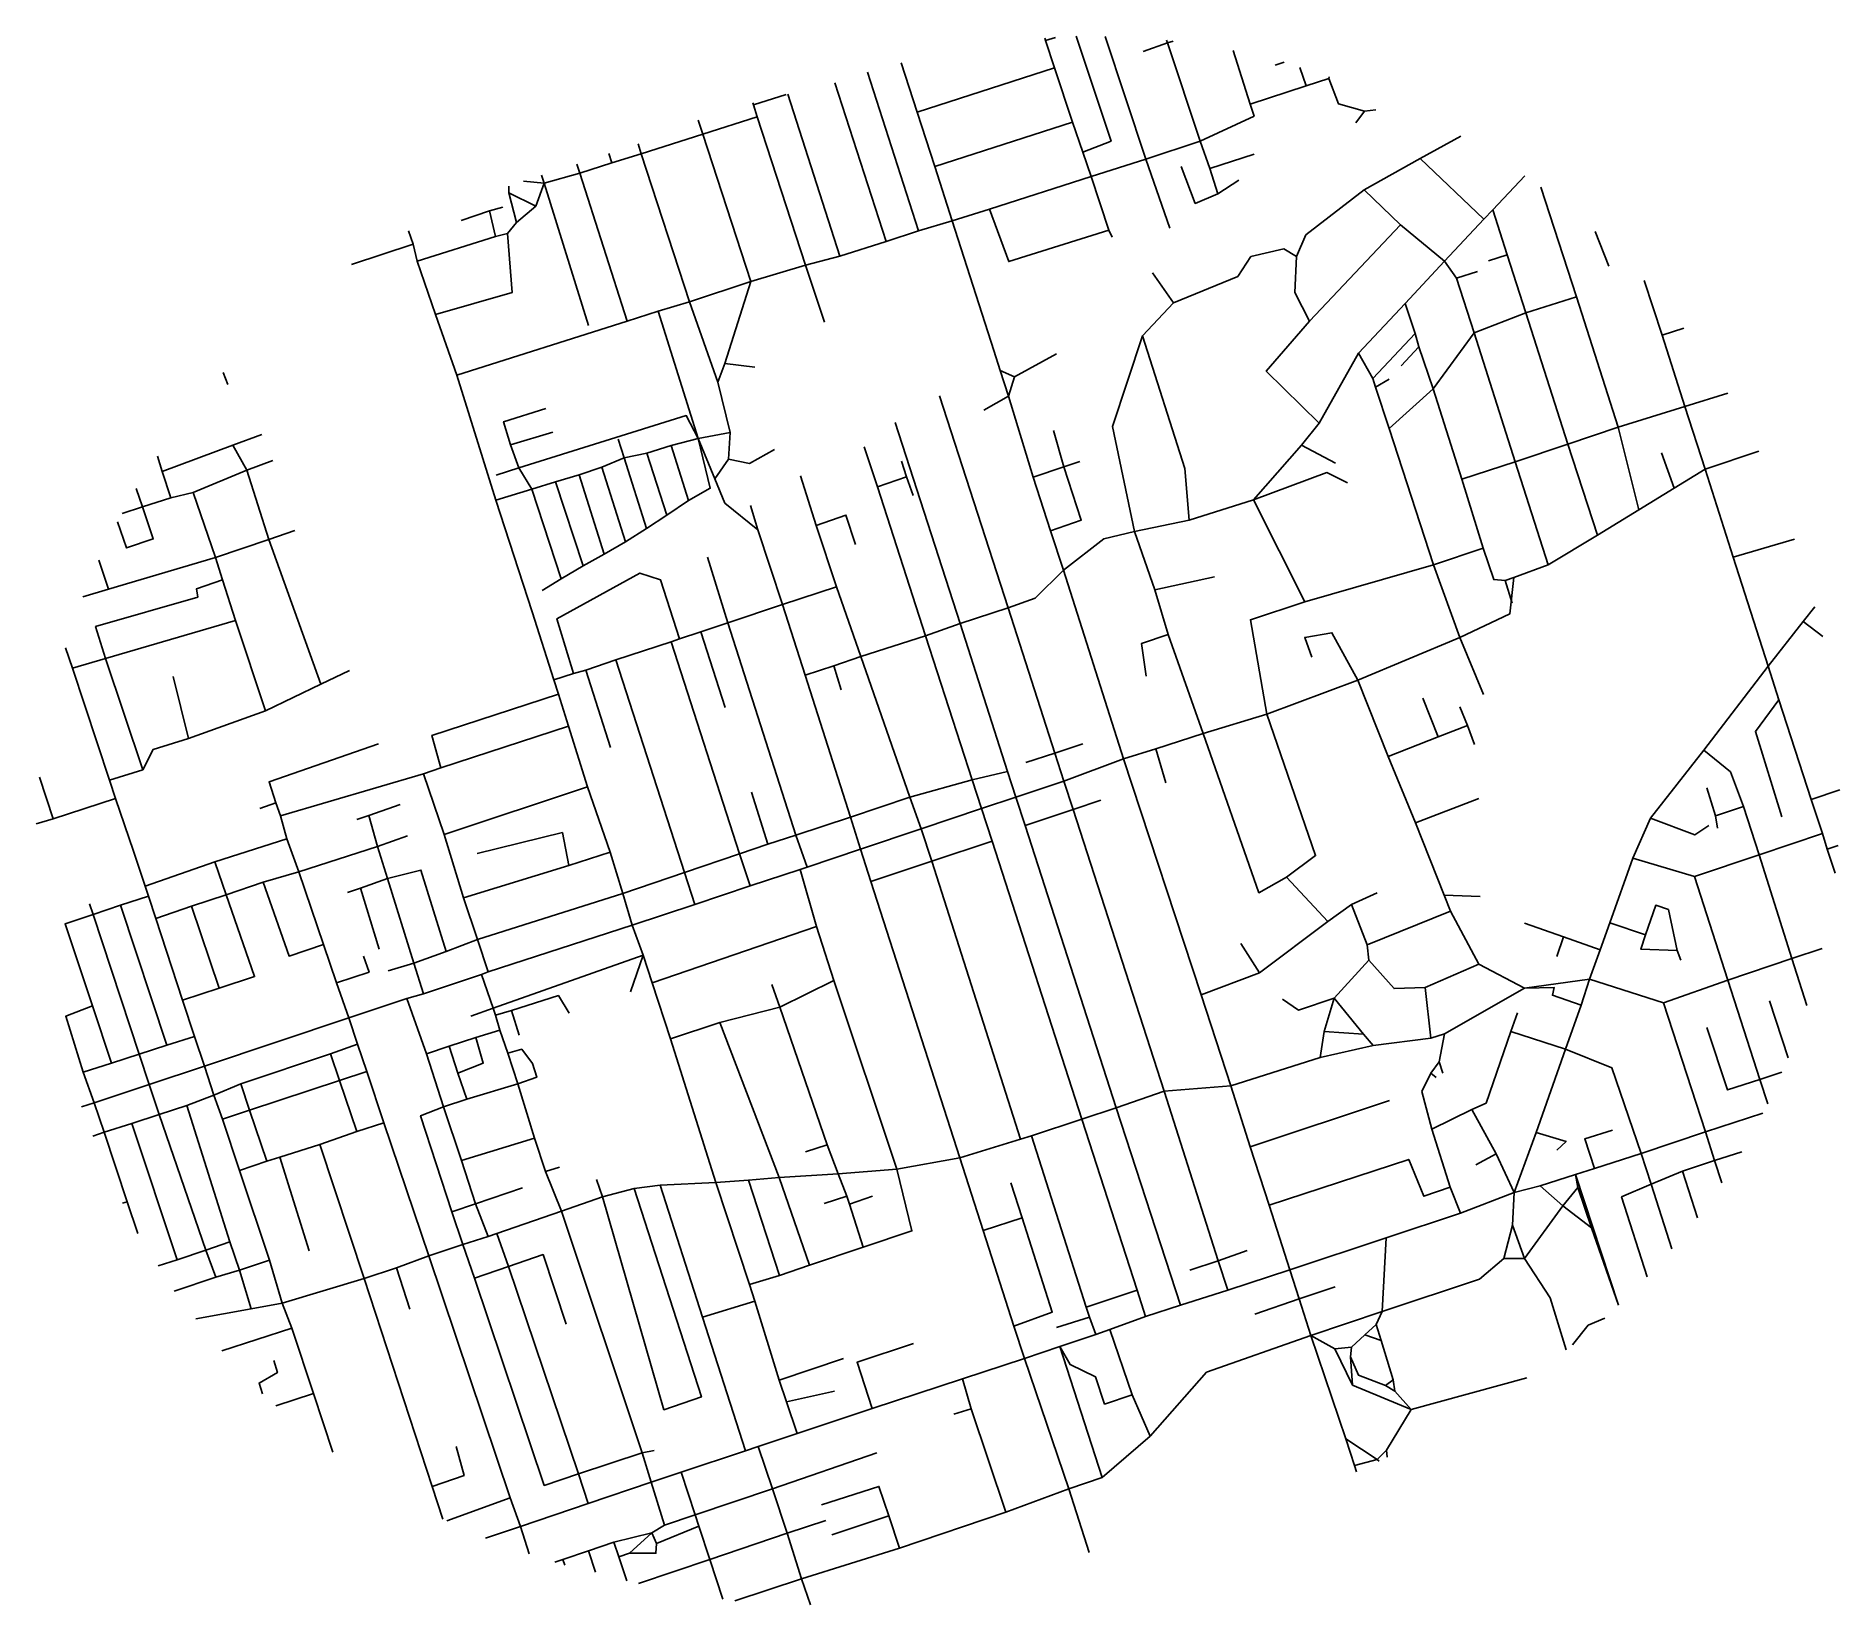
# Model space of a CAD drawing. Header units: metres. Extents: x 633943 to 636504, y 4835716 to 4837943.
import ezdxf

# ---------------------------------------------------------------- set-up
doc = ezdxf.new("R2010")
doc.units = ezdxf.units.M

msp = doc.modelspace()

# ---------------------------------------------------------------- linework, layer by layer
at = {"layer": 'ROADS'}
for points in [[(635376, 4837937.1), (635375.1, 4837940.3)], [(635376, 4837937.1), (635390.5, 4837941.5)], [(635388.9, 4837898.2), (635376, 4837937.1)], [(635419.6, 4837943.3), (635469.2, 4837794.2), (635429.2, 4837778.5)], [(635518.6, 4837768.6), (635460.7, 4837942.5)], [(635514.9, 4837921.5), (635549.3, 4837933.6)], [(635549.3, 4837933.6), (635548.1, 4837937.3)], [(635549.3, 4837933.6), (635557.5, 4837936.2)], [(635596, 4837794), (635549.3, 4837933.6)], [(635667, 4837846.7), (635642.8, 4837922.9)], [(635195.6, 4837667), (635123.5, 4837892)], [(635194.1, 4837835.2), (635171.4, 4837905.5)], [(635194.1, 4837835.2), (635388.9, 4837898.2)], [(635414.5, 4837821.2), (635388.9, 4837898.2)], [(635715.2, 4837906.2), (635702.2, 4837901.9)], [(635746.4, 4837872.8), (635737.4, 4837898.9)], [(635746.4, 4837872.8), (635778.7, 4837883.3)], [(635778.7, 4837883.3), (635779.1, 4837885.2)], [(635778.7, 4837883.3), (635792.1, 4837847), (635829.2, 4837836.6)], [(634961.4, 4837845.9), (635008.1, 4837860.4)], [(635084.3, 4837630.9), (635010.4, 4837860.9)], [(635149.7, 4837651.6), (635077, 4837877)], [(635667, 4837846.7), (635746.4, 4837872.8)], [(634961.4, 4837845.9), (634960.4, 4837848.7)], [(634966.8, 4837828.5), (634961.4, 4837845.9)], [(635218.8, 4837758.1), (635194.1, 4837835.2)], [(635596, 4837794), (635672.3, 4837829.8), (635667, 4837846.7)], [(635829.2, 4837836.6), (635816.8, 4837820.3)], [(635829.2, 4837836.6), (635845.1, 4837838.6)], [(634889.5, 4837804.1), (634882.9, 4837823.9)], [(634889.5, 4837804.1), (634966.8, 4837828.5)], [(635035.1, 4837618.1), (634966.8, 4837828.5)], [(635218.8, 4837758.1), (635414.5, 4837821.2)], [(635429.2, 4837778.5), (635414.5, 4837821.2)], [(634802.2, 4837776.2), (634797.6, 4837790.5)], [(634802.2, 4837776.2), (634889.5, 4837804.1)], [(634957.6, 4837594.7), (634889.5, 4837804.1)], [(635518.6, 4837768.6), (635596, 4837794)], [(635609.5, 4837755.4), (635596, 4837794)], [(635908.3, 4837769.4), (635965.9, 4837801.4)], [(634714.7, 4837748.5), (634710.5, 4837761.5)], [(634714.7, 4837748.5), (634760.4, 4837763.1)], [(634756, 4837776.5), (634760.4, 4837763.1)], [(634760.4, 4837763.1), (634802.2, 4837776.2)], [(634870.5, 4837566.1), (634802.2, 4837776.2)], [(635243.4, 4837681), (635218.8, 4837758.1)], [(635441, 4837744.1), (635429.2, 4837778.5)], [(635441, 4837744.1), (635518.6, 4837768.6)], [(635552.9, 4837670.8), (635518.6, 4837768.6)], [(635621, 4837719.5), (635588.7, 4837705.6), (635568.8, 4837757.9)], [(635609.5, 4837755.4), (635672.5, 4837775.7)], [(635621, 4837719.5), (635609.5, 4837755.4)], [(635828.9, 4837725.2), (635908.3, 4837769.4)], [(635998.6, 4837683.5), (635908.3, 4837769.4)], [(634613.9, 4837720.9), (634613.9, 4837730)], [(634635, 4837737.4), (634664.1, 4837734.6)], [(634652.2, 4837702), (634664.1, 4837734.6)], [(634664.1, 4837734.6), (634660.6, 4837745.9)], [(634664.1, 4837734.6), (634714.7, 4837748.5)], [(634664.1, 4837734.6), (634727.2, 4837532.4)], [(634782.3, 4837538.5), (634714.7, 4837748.5)], [(635296.8, 4837697.5), (635441, 4837744.1)], [(635466.1, 4837667.6), (635441, 4837744.1)], [(635621, 4837719.5), (635650.8, 4837738.9)], [(636011.5, 4837696.5), (636056.9, 4837744.9)], [(636130, 4837573), (636079.6, 4837728.6)], [(634624.9, 4837678.5), (634613.9, 4837720.9)], [(634613.9, 4837720.9), (634652.2, 4837702)], [(635732.8, 4837630.2), (635746, 4837660.9), (635828.9, 4837725.2)], [(635880.2, 4837675.3), (635828.9, 4837725.2)], [(634586.8, 4837695), (634546.3, 4837681.5)], [(634586.8, 4837695), (634605.4, 4837700.4)], [(634595.2, 4837658.8), (634586.8, 4837695)], [(634612.3, 4837662.8), (634624.9, 4837678.5)], [(634624.9, 4837678.5), (634652.2, 4837702)], [(635195.6, 4837667), (635243.4, 4837681)], [(635243.4, 4837681), (635296.8, 4837697.5)], [(635302.9, 4837497), (635243.4, 4837681)], [(635296.8, 4837697.5), (635323.9, 4837623.2), (635466.1, 4837667.6)], [(635942.8, 4837623.9), (635998.6, 4837683.5)], [(635998.6, 4837683.5), (636011.5, 4837696.5)], [(636031.8, 4837632.7), (636011.5, 4837696.5)], [(634478.1, 4837647.7), (634471.5, 4837666.9)], [(634483.8, 4837623.8), (634595.2, 4837658.8)], [(634509.7, 4837547.8), (634618.9, 4837579.3), (634612.3, 4837662.8)], [(634595.2, 4837658.8), (634612.3, 4837662.8)], [(635084.3, 4837630.9), (635149.7, 4837651.6)], [(635149.7, 4837651.6), (635195.6, 4837667)], [(635470.6, 4837657.6), (635466.1, 4837667.6)], [(635750.9, 4837538.6), (635880.2, 4837675.3)], [(635942.8, 4837623.9), (635880.2, 4837675.3)], [(636156.6, 4837665.7), (636175.9, 4837616.5)], [(634390.8, 4837619), (634478.1, 4837647.7)], [(634483.8, 4837623.8), (634478.1, 4837647.7)], [(635035.1, 4837618.1), (635084.3, 4837630.9)], [(635557.8, 4837564.6), (635649.1, 4837602.1), (635667.9, 4837630.2), (635714.4, 4837641), (635732.8, 4837630.2)], [(635750.9, 4837538.6), (635730.2, 4837579), (635732.8, 4837630.2)], [(636031.8, 4837632.7), (636005, 4837624.3)], [(636058.4, 4837550.2), (636031.8, 4837632.7)], [(634509.7, 4837547.8), (634483.8, 4837623.8)], [(634957.6, 4837594.7), (635035.1, 4837618.1)], [(635062.3, 4837537.3), (635035.1, 4837618.1)], [(635557.8, 4837564.6), (635528, 4837607)], [(635887, 4837563.4), (635942.8, 4837623.9)], [(635959.9, 4837599.6), (635942.8, 4837623.9)], [(635959.9, 4837599.6), (635989.8, 4837609.1)], [(634870.5, 4837566.1), (634957.6, 4837594.7)], [(634921, 4837478.6), (634957.6, 4837594.7)], [(635984.9, 4837521.8), (635959.9, 4837599.6)], [(636251.9, 4837518.7), (636226.3, 4837596.3)], [(634782.3, 4837538.5), (634826.1, 4837552.9)], [(634826.1, 4837552.9), (634870.5, 4837566.1)], [(634826.1, 4837552.9), (634882.8, 4837371.9)], [(634910.7, 4837452.1), (634870.5, 4837566.1)], [(635514, 4837517.6), (635557.8, 4837564.6)], [(635820.7, 4837493), (635887, 4837563.4)], [(635901.1, 4837520.9), (635887, 4837563.4)], [(635984.9, 4837521.8), (636058.4, 4837550.2)], [(636058.4, 4837550.2), (636130, 4837573)], [(636117.8, 4837363.8), (636058.4, 4837550.2)], [(636189.3, 4837388.2), (636130, 4837573)], [(634540, 4837461.8), (634509.7, 4837547.8)], [(634540, 4837461.8), (634782.3, 4837538.5)], [(635764.8, 4837393.5), (635689.6, 4837467.6), (635750.9, 4837538.6)], [(636251.9, 4837518.7), (636282.5, 4837528.6)], [(635502.6, 4837239.8), (635471.1, 4837389.2), (635514, 4837517.6)], [(635580, 4837255.9), (635574.1, 4837329.4), (635514, 4837517.6)], [(635840.9, 4837457), (635901.1, 4837520.9)], [(635881.3, 4837475), (635906.5, 4837502.2)], [(635906.5, 4837502.2), (635901.1, 4837520.9)], [(635926.6, 4837442.3), (635906.5, 4837502.2)], [(635926.6, 4837442.3), (635984.9, 4837521.8)], [(636042.9, 4837338.6), (635984.9, 4837521.8)], [(636283.9, 4837417.2), (636251.9, 4837518.7)], [(634910.7, 4837452.1), (634921, 4837478.6)], [(634921, 4837478.6), (634963.5, 4837473.3)], [(635312, 4837468.6), (635302.9, 4837497)], [(635332.1, 4837459.3), (635391.8, 4837492.3)], [(635764.8, 4837393.5), (635820.7, 4837493)], [(635840.9, 4837457), (635820.7, 4837493)], [(634208.6, 4837465.8), (634214.8, 4837448.5)], [(634595.4, 4837284.3), (634540, 4837461.8)], [(634928.2, 4837380.6), (634910.7, 4837452.1)], [(635323.8, 4837432), (635312, 4837468.6)], [(635312, 4837468.6), (635332.1, 4837459.3)], [(635323.8, 4837432), (635332.1, 4837459.3)], [(635845, 4837444.6), (635840.9, 4837457)], [(635845, 4837444.6), (635864.1, 4837456.4)], [(635322.9, 4837131.6), (635225.6, 4837432.7)], [(635323.8, 4837432), (635288.7, 4837412.4)], [(635358.4, 4837317.1), (635323.8, 4837432)], [(635864.4, 4837386.3), (635845, 4837444.6)], [(635864.4, 4837386.3), (635926.6, 4837442.3)], [(635967.4, 4837314.1), (635926.6, 4837442.3)], [(636283.9, 4837417.2), (636344.9, 4837436.4)], [(634616.5, 4837362.8), (634606.6, 4837395.7), (634666.6, 4837414.6)], [(634628.1, 4837330.4), (634866, 4837404.4), (634882.8, 4837371.9)], [(635255.1, 4837109.2), (635162.5, 4837394.8)], [(636189.3, 4837388.2), (636283.9, 4837417.2)], [(636313, 4837328.5), (636283.9, 4837417.2)], [(634222.1, 4837362.6), (634263.5, 4837377.7)], [(634616.5, 4837362.8), (634676.7, 4837381.1)], [(634777.7, 4837344.6), (634769.3, 4837371.2)], [(634844.8, 4837361.8), (634882.8, 4837371.9)], [(634869.2, 4837283.9), (634900.1, 4837301.3), (634882.8, 4837371.9)], [(634882.8, 4837371.9), (634928.2, 4837380.6)], [(634906.6, 4837314.5), (634882.8, 4837371.9)], [(634925.9, 4837342.4), (634928.2, 4837380.6)], [(635402.2, 4837331.8), (635387.6, 4837383.1)], [(635739.5, 4837362.6), (635764.8, 4837393.5)], [(635927, 4837192.8), (635864.4, 4837386.3)], [(636117.8, 4837363.8), (636189.3, 4837388.2)], [(636218.9, 4837270.7), (636189.3, 4837388.2)], [(634121.9, 4837325), (634114.9, 4837346.9)], [(634121.9, 4837325), (634222.1, 4837362.6)], [(634241.8, 4837326.8), (634222.1, 4837362.6)], [(634628.1, 4837330.4), (634616.5, 4837362.8)], [(634746.2, 4837331.1), (634777.7, 4837344.6)], [(634777.7, 4837344.6), (634809.9, 4837351)], [(634809.4, 4837244.2), (634777.7, 4837344.6)], [(634809.9, 4837351), (634844.8, 4837361.8)], [(634838.6, 4837263.1), (634809.9, 4837351)], [(634869.2, 4837283.9), (634844.8, 4837361.8)], [(634925.9, 4837342.4), (634955.7, 4837336.6), (634991.4, 4837356.5)], [(635137.4, 4837303.2), (635118.6, 4837360.2)], [(635671.4, 4837284.9), (635739.5, 4837362.6)], [(635788, 4837337.1), (635739.5, 4837362.6)], [(636042.9, 4837338.6), (636117.8, 4837363.8)], [(636160.2, 4837234.6), (636117.8, 4837363.8)], [(636268.9, 4837301.4), (636251.1, 4837351.8)], [(636313, 4837328.5), (636389, 4837353.9)], [(634134.2, 4837287.5), (634121.9, 4837325)], [(634166, 4837295.3), (634241.8, 4837326.8)], [(634241.8, 4837326.8), (634278.9, 4837340.9)], [(634273.3, 4837228.6), (634241.8, 4837326.8)], [(634596.2, 4837320.1), (634628.1, 4837330.4)], [(634646.8, 4837299.8), (634628.1, 4837330.4)], [(634680.4, 4837310.2), (634713.8, 4837320.5)], [(634713.8, 4837320.5), (634746.2, 4837331.1)], [(634749.4, 4837207.8), (634713.8, 4837320.5)], [(634779.8, 4837225), (634746.2, 4837331.1)], [(634906.6, 4837314.5), (634925.9, 4837342.4)], [(635050.3, 4837248.3), (635028.2, 4837319.1)], [(635178.9, 4837317.3), (635171.6, 4837339.9)], [(635358.4, 4837317.1), (635402.2, 4837331.8)], [(635383.3, 4837240.9), (635426.9, 4837255.9), (635402.2, 4837331.8)], [(635402.2, 4837331.8), (635424.8, 4837339.3)], [(635804.9, 4837308.9), (635775.7, 4837323.5), (635671.4, 4837284.9)], [(635967.4, 4837314.1), (636042.9, 4837338.6)], [(636090.1, 4837192.5), (636042.9, 4837338.6)], [(636268.9, 4837301.4), (636313, 4837328.5)], [(636352.8, 4837203.3), (636313, 4837328.5)], [(634093.9, 4837274.7), (634084.9, 4837300.9)], [(634134.2, 4837287.5), (634166, 4837295.3)], [(634197.4, 4837202.8), (634166, 4837295.3)], [(634595.4, 4837284.3), (634646.8, 4837299.8)], [(634646.8, 4837299.8), (634680.4, 4837310.2)], [(634688.2, 4837172.7), (634646.8, 4837299.8)], [(634719.8, 4837191), (634680.4, 4837310.2)], [(634920.9, 4837280.1), (634906.6, 4837314.5)], [(635137.4, 4837303.2), (635178.9, 4837317.3)], [(635205.7, 4837091.8), (635137.4, 4837303.2)], [(635188.3, 4837291), (635178.9, 4837317.3)], [(635383.3, 4837240.9), (635358.4, 4837317.1)], [(635997.5, 4837216.3), (635967.4, 4837314.1)], [(636218.9, 4837270.7), (636268.9, 4837301.4)], [(634058.5, 4837253.8), (634071, 4837216.6), (634109.2, 4837229.3), (634093.9, 4837274.7)], [(634065, 4837265.5), (634093.9, 4837274.7)], [(634093.9, 4837274.7), (634134.2, 4837287.5)], [(634647.3, 4837125.8), (634595.4, 4837284.3)], [(634838.6, 4837263.1), (634869.2, 4837283.9)], [(634967.6, 4837242.3), (634920.9, 4837280.1)], [(634967.6, 4837242.3), (634957.1, 4837276.9)], [(635580, 4837255.9), (635671.4, 4837284.9)], [(635744.5, 4837140), (635671.4, 4837284.9)], [(636160.2, 4837234.6), (636218.9, 4837270.7)], [(634273.3, 4837228.6), (634310.3, 4837241.2)], [(634779.8, 4837225), (634809.4, 4837244.2)], [(634809.4, 4837244.2), (634838.6, 4837263.1)], [(635002.5, 4837136.2), (634967.6, 4837242.3)], [(635050.3, 4837248.3), (635092.7, 4837263.1), (635106.4, 4837221.4)], [(635079.4, 4837161.2), (635050.3, 4837248.3)], [(635502.6, 4837239.8), (635580, 4837255.9)], [(634197.4, 4837202.8), (634273.3, 4837228.6)], [(634347.2, 4837023), (634273.3, 4837228.6)], [(634749.4, 4837207.8), (634779.8, 4837225)], [(635401.5, 4837185.1), (635383.3, 4837240.9)], [(635401.5, 4837185.1), (635458.9, 4837229.5), (635502.6, 4837239.8)], [(635531.2, 4837157.3), (635502.6, 4837239.8)], [(635927, 4837192.8), (635997.5, 4837216.3)], [(636029, 4837170.3), (636012.7, 4837171.7), (635997.5, 4837216.3)], [(636090.1, 4837192.5), (636160.2, 4837234.6)], [(636352.8, 4837203.3), (636439.6, 4837229)], [(634045.7, 4837158.1), (634031.8, 4837199.3)], [(634045.7, 4837158.1), (634197.4, 4837202.8)], [(634207.5, 4837171.4), (634197.4, 4837202.8)], [(634688.2, 4837172.7), (634719.8, 4837191)], [(634719.8, 4837191), (634749.4, 4837207.8)], [(634924.9, 4837110.3), (634896.3, 4837203.6)], [(635744.5, 4837140), (635927, 4837192.8)], [(635964.4, 4837089.6), (635927, 4837192.8)], [(636041, 4837174.5), (636090.1, 4837192.5)], [(636402.2, 4837048.9), (636352.8, 4837203.3)], [(634041.2, 4837059.7), (634027.1, 4837104.9), (634172.4, 4837146.8), (634170.6, 4837158.5), (634207.5, 4837171.4)], [(634226.1, 4837113.6), (634207.5, 4837171.4)], [(634661.4, 4837156.3), (634688.2, 4837172.7)], [(634706.1, 4837038.2), (634682.1, 4837115.7), (634800.1, 4837180.8), (634829.4, 4837171.3), (634856.3, 4837087.5)], [(635322.9, 4837131.6), (635361.5, 4837145.1), (635401.5, 4837185.1)], [(635486.8, 4836916.9), (635401.5, 4837185.1)], [(635531.2, 4837157.3), (635615.9, 4837175.4)], [(635964.4, 4837089.6), (636035.4, 4837122.9), (636041, 4837174.5)], [(636041, 4837174.5), (636029, 4837170.3)], [(636029, 4837170.3), (636039, 4837138)], [(634009, 4837147.3), (634045.7, 4837158.1)], [(635002.5, 4837136.2), (635079.4, 4837161.2)], [(635114, 4837062.5), (635079.4, 4837161.2)], [(635550.5, 4837093.7), (635531.2, 4837157.3)], [(635690.3, 4836980.5), (635667.1, 4837114.7), (635744.5, 4837140)], [(634041.2, 4837059.7), (634226.1, 4837113.6)], [(634268.7, 4836985.5), (634226.1, 4837113.6)], [(634678.1, 4837029.2), (634647.3, 4837125.8)], [(634924.9, 4837110.3), (635002.5, 4837136.2)], [(635034.9, 4837036), (635002.5, 4837136.2)], [(635255.1, 4837109.2), (635322.9, 4837131.6)], [(635389.6, 4836925.4), (635322.9, 4837131.6)], [(636452.1, 4837111.9), (636468.6, 4837132.7)], [(634844.8, 4837083.4), (634856.3, 4837087.5)], [(634856.3, 4837087.5), (634886.9, 4837097.6)], [(634886.9, 4837097.6), (634924.9, 4837110.3)], [(634886.9, 4837097.6), (634921.3, 4836990.2)], [(635021.7, 4836808.8), (634924.9, 4837110.3)], [(635114, 4837062.5), (635205.7, 4837091.8)], [(635205.7, 4837091.8), (635255.1, 4837109.2)], [(635272, 4836887.2), (635205.7, 4837091.8)], [(635322.1, 4836899.3), (635255.1, 4837109.2)], [(635550.5, 4837093.7), (635512.3, 4837080.7), (635519.1, 4837034.6)], [(635600.2, 4836953), (635550.5, 4837093.7)], [(635819.5, 4837028.9), (635782.9, 4837096.2), (635744.3, 4837089.5), (635754.5, 4837061.7)], [(635819.5, 4837028.9), (635964.4, 4837089.6)], [(635997.9, 4837008.4), (635964.4, 4837089.6)], [(636402.2, 4837048.9), (636452.1, 4837111.9)], [(636480.1, 4837090.8), (636452.1, 4837111.9)], [(633994.2, 4837046), (633984.7, 4837074.8)], [(634766.1, 4837057.6), (634844.8, 4837083.4)], [(634941.6, 4836782.3), (634844.8, 4837083.4)], [(635075.5, 4837049.3), (635114, 4837062.5)], [(635183.7, 4836862.7), (635114, 4837062.5)], [(633994.2, 4837046), (634041.2, 4837059.7)], [(634047.2, 4836887), (633994.2, 4837046)], [(634094.5, 4836901.4), (634041.2, 4837059.7)], [(634347.2, 4837023), (634387.7, 4837042.7)], [(634678.1, 4837029.2), (634706.1, 4837038.2)], [(634706.1, 4837038.2), (634723.2, 4837043)], [(634723.2, 4837043), (634766.1, 4837057.6)], [(634723.2, 4837043), (634758.4, 4836933.2)], [(634863.4, 4836755.8), (634766.1, 4837057.6)], [(635034.9, 4837036), (635075.5, 4837049.3)], [(635075.5, 4837049.3), (635086.2, 4837015.3)], [(636311, 4836929.3), (636402.2, 4837048.9)], [(636417.7, 4837000.8), (636402.2, 4837048.9)], [(634159.3, 4836946.2), (634137.4, 4837033.8)], [(634268.7, 4836985.5), (634347.2, 4837023)], [(634684.5, 4837008.8), (634678.1, 4837029.2)], [(635099.4, 4836834.5), (635034.9, 4837036)], [(635690.3, 4836980.5), (635819.5, 4837028.9)], [(635862.8, 4836920.6), (635819.5, 4837028.9)], [(634159.3, 4836946.2), (634268.7, 4836985.5)], [(634517.4, 4836904.2), (634504.5, 4836950.3), (634684.5, 4837008.8)], [(634698.6, 4836963.7), (634684.5, 4837008.8)], [(635933.7, 4836948.3), (635912, 4837003.2)], [(635975.4, 4836964.4), (635964.7, 4836991.1)], [(636417.7, 4837000.8), (636384.3, 4836956.1), (636421.8, 4836834.7)], [(636463.4, 4836859.4), (636417.7, 4837000.8)], [(634517.4, 4836904.2), (634698.6, 4836963.7)], [(634725.9, 4836877.6), (634698.6, 4836963.7)], [(635600.2, 4836953), (635690.3, 4836980.5)], [(635718.6, 4836749.2), (635759.7, 4836779.7), (635690.3, 4836980.5)], [(635933.7, 4836948.3), (635975.4, 4836964.4)], [(635985.5, 4836937.3), (635975.4, 4836964.4)], [(634094.5, 4836901.4), (634109, 4836930.4), (634159.3, 4836946.2)], [(634283.4, 4836854.7), (634273.5, 4836884.6), (634429, 4836938.3)], [(635389.6, 4836925.4), (635429.2, 4836938.5)], [(635532.6, 4836931.5), (635600.2, 4836953)], [(635600.2, 4836953), (635679.2, 4836727), (635718.6, 4836749.2)], [(635862.8, 4836920.6), (635933.7, 4836948.3)], [(635389.6, 4836925.4), (635348.1, 4836911.7)], [(635402.2, 4836885.3), (635389.6, 4836925.4)], [(635402.2, 4836885.3), (635486.8, 4836916.9)], [(635486.8, 4836916.9), (635532.6, 4836931.5)], [(635597.2, 4836581.9), (635486.8, 4836916.9)], [(635532.6, 4836931.5), (635547.1, 4836883)], [(635901.5, 4836826.3), (635862.8, 4836920.6)], [(636235.1, 4836832.7), (636311, 4836929.3)], [(636367.5, 4836849.4), (636348.8, 4836898.5), (636311, 4836929.3)], [(633967.2, 4836832.1), (633947.5, 4836890.9)], [(634047.2, 4836887), (634094.5, 4836901.4)], [(634055.3, 4836860.8), (634047.2, 4836887)], [(634289.8, 4836836.2), (634493.1, 4836895.9)], [(634493.1, 4836895.9), (634517.4, 4836904.2)], [(634522.4, 4836809.5), (634493.1, 4836895.9)], [(635183.7, 4836862.7), (635272, 4836887.2)], [(635272, 4836887.2), (635322.1, 4836899.3)], [(635285.3, 4836846.5), (635272, 4836887.2)], [(635333.9, 4836862.5), (635322.1, 4836899.3)], [(635333.9, 4836862.5), (635402.2, 4836885.3)], [(635415.4, 4836845.1), (635402.2, 4836885.3)], [(633967.2, 4836832.1), (634055.3, 4836860.8)], [(634080.9, 4836786), (634055.3, 4836860.8)], [(634522.4, 4836809.5), (634725.9, 4836877.6)], [(634757.8, 4836784.4), (634725.9, 4836877.6)], [(634981.9, 4836795.8), (634958.5, 4836869.9)], [(635099.4, 4836834.5), (635183.7, 4836862.7)], [(635199.7, 4836817.7), (635183.7, 4836862.7)], [(635285.3, 4836846.5), (635333.9, 4836862.5)], [(635347.4, 4836822.6), (635333.9, 4836862.5)], [(635415.4, 4836845.1), (635454.9, 4836858.5)], [(635901.5, 4836826.3), (635991.4, 4836861)], [(636327.5, 4836836.2), (636315.5, 4836875.9)], [(636463.4, 4836859.4), (636504.3, 4836872.9)], [(636479.3, 4836811.1), (636463.4, 4836859.4)], [(633942.7, 4836825), (633967.2, 4836832.1)], [(634283.4, 4836854.7), (634260.4, 4836846.8)], [(634289.8, 4836836.2), (634283.4, 4836854.7)], [(634298.8, 4836803.4), (634289.8, 4836836.2)], [(634415.3, 4836836.6), (634398.3, 4836830.8)], [(634415.3, 4836836.6), (634459.9, 4836852.3)], [(634427.4, 4836792.7), (634415.3, 4836836.6)], [(635021.7, 4836808.8), (635099.4, 4836834.5)], [(635113.5, 4836789.1), (635099.4, 4836834.5)], [(635199.7, 4836817.7), (635285.3, 4836846.5)], [(635300.4, 4836800.1), (635285.3, 4836846.5)], [(635347.4, 4836822.6), (635415.4, 4836845.1)], [(635544.5, 4836445.2), (635415.4, 4836845.1)], [(636210.1, 4836776), (636235.1, 4836832.7)], [(636235.1, 4836832.7), (636298.2, 4836809.1), (636317.9, 4836822.3)], [(636327.5, 4836836.2), (636367.5, 4836849.4)], [(636327.5, 4836836.2), (636330.6, 4836818.7)], [(636389.7, 4836780.8), (636367.5, 4836849.4)], [(634427.4, 4836792.7), (634470.2, 4836808)], [(634549.9, 4836719.9), (634522.4, 4836809.5)], [(634699.4, 4836765.9), (634690.2, 4836812.5), (634569.2, 4836782.6)], [(634981.9, 4836795.8), (635021.7, 4836808.8)], [(635037.5, 4836763.2), (635021.7, 4836808.8)], [(635113.5, 4836789.1), (635199.7, 4836817.7)], [(635214.7, 4836771.6), (635199.7, 4836817.7)], [(635476.6, 4836421.5), (635347.4, 4836822.6)], [(635942.1, 4836723.5), (635901.5, 4836826.3)], [(636389.7, 4836780.8), (636479.3, 4836811.1)], [(636486.3, 4836789.1), (636479.3, 4836811.1)], [(634097.6, 4836736.2), (634080.9, 4836786)], [(634196.5, 4836771), (634298.8, 4836803.4)], [(634316, 4836756.6), (634298.8, 4836803.4)], [(634316, 4836756.6), (634427.4, 4836792.7)], [(634441.7, 4836747.2), (634427.4, 4836792.7)], [(634699.4, 4836765.9), (634757.8, 4836784.4)], [(634775.9, 4836725.8), (634757.8, 4836784.4)], [(634863.4, 4836755.8), (634941.6, 4836782.3)], [(634941.6, 4836782.3), (634981.9, 4836795.8)], [(634956.7, 4836736.6), (634941.6, 4836782.3)], [(635037.5, 4836763.2), (635113.5, 4836789.1)], [(635128.1, 4836742.8), (635113.5, 4836789.1)], [(635214.7, 4836771.6), (635300.4, 4836800.1)], [(635427.7, 4836405.5), (635300.4, 4836800.1)], [(636297.9, 4836749.9), (636389.7, 4836780.8)], [(636435.9, 4836633.8), (636389.7, 4836780.8)], [(636486.3, 4836789.1), (636502, 4836794.2)], [(636497.4, 4836754.9), (636486.3, 4836789.1)], [(634097.6, 4836736.2), (634196.5, 4836771)], [(634212.8, 4836724.1), (634196.5, 4836771)], [(634265.2, 4836741.9), (634316, 4836756.6)], [(634350.7, 4836653.3), (634316, 4836756.6)], [(634525.2, 4836643.5), (634489.2, 4836759.2), (634441.7, 4836747.2)], [(634549.9, 4836719.9), (634699.4, 4836765.9)], [(634775.9, 4836725.8), (634863.4, 4836755.8)], [(634878.1, 4836710.3), (634863.4, 4836755.8)], [(634956.7, 4836736.6), (635027.6, 4836759.9)], [(635027.6, 4836759.9), (635037.5, 4836763.2)], [(635050.9, 4836679), (635027.6, 4836759.9)], [(635128.1, 4836742.8), (635214.7, 4836771.6)], [(635340.8, 4836376.9), (635214.7, 4836771.6)], [(636177.4, 4836684.4), (636210.1, 4836776)], [(636210.1, 4836776), (636297.9, 4836749.9)], [(634102.4, 4836721.9), (634097.6, 4836736.2)], [(634212.8, 4836724.1), (634265.2, 4836741.9)], [(634350.7, 4836653.3), (634301.9, 4836637), (634265.2, 4836741.9)], [(634403.4, 4836733.3), (634385, 4836727.4)], [(634441.7, 4836747.2), (634403.4, 4836733.3)], [(634403.4, 4836733.3), (634429.7, 4836647)], [(634479.1, 4836627), (634441.7, 4836747.2)], [(634878.1, 4836710.3), (634956.7, 4836736.6)], [(635254.4, 4836350.4), (635128.1, 4836742.8)], [(635777.1, 4836686.3), (635718.6, 4836749.2)], [(636345, 4836602.9), (636297.9, 4836749.9)], [(634023.9, 4836696.3), (634018.4, 4836711.3)], [(634023.9, 4836696.3), (634062.6, 4836709.2)], [(634062.6, 4836709.2), (634102.4, 4836721.9)], [(634128.2, 4836510.4), (634062.6, 4836709.2)], [(634112.7, 4836690.6), (634102.4, 4836721.9)], [(634112.7, 4836690.6), (634163.2, 4836707.8)], [(634163.2, 4836707.8), (634212.8, 4836724.1)], [(634202.8, 4836591.5), (634163.2, 4836707.8)], [(634202.8, 4836591.5), (634253.1, 4836607.9), (634212.8, 4836724.1)], [(634569.5, 4836660.6), (634549.9, 4836719.9)], [(634775.9, 4836725.8), (634569.5, 4836660.6)], [(634789.3, 4836680.8), (634775.9, 4836725.8)], [(634789.3, 4836680.8), (634878.1, 4836710.3)], [(635777.1, 4836686.3), (635810.8, 4836710.2)], [(635810.8, 4836710.2), (635846.9, 4836726.7)], [(635832.7, 4836653), (635810.8, 4836710.2)], [(635951.1, 4836700.7), (635942.1, 4836723.5)], [(635942.1, 4836723.5), (635993.2, 4836721.7)], [(636228.3, 4836667.3), (636242.7, 4836709.2), (636260.7, 4836703), (636273.2, 4836645.2)], [(634022.7, 4836566.5), (633984, 4836682.8), (634023.9, 4836696.3)], [(634089, 4836497.9), (634023.9, 4836696.3)], [(634150.6, 4836574.4), (634112.7, 4836690.6)], [(634584.8, 4836614.6), (634789.3, 4836680.8)], [(634804.8, 4836638.5), (634789.3, 4836680.8)], [(634817.8, 4836599.3), (635050.9, 4836679)], [(635075.8, 4836602.5), (635050.9, 4836679)], [(635679.9, 4836613.3), (635777.1, 4836686.3)], [(635832.7, 4836653), (635951.1, 4836700.7)], [(635991.4, 4836625.5), (635951.1, 4836700.7)], [(636056.3, 4836683.8), (636111.7, 4836664.2)], [(636163.6, 4836645.9), (636177.4, 4836684.4)], [(636177.4, 4836684.4), (636228.3, 4836667.3)], [(634369.5, 4836599.1), (634350.7, 4836653.3)], [(634525.2, 4836643.5), (634569.5, 4836660.6)], [(634584.8, 4836614.6), (634569.5, 4836660.6)], [(635679.9, 4836613.3), (635653.6, 4836654.9)], [(635835.4, 4836631.3), (635832.7, 4836653)], [(636102.3, 4836636.7), (636111.7, 4836664.2)], [(636163.6, 4836645.9), (636111.7, 4836664.2)], [(636228.3, 4836667.3), (636221.5, 4836647.1), (636273.2, 4836645.2)], [(634369.5, 4836599.1), (634415.5, 4836614.4), (634407.8, 4836637)], [(634479.1, 4836627), (634442.7, 4836616.2)], [(634479.1, 4836627), (634525.2, 4836643.5)], [(634493, 4836583.4), (634479.1, 4836627)], [(634591.8, 4836563.3), (634804.8, 4836638.5)], [(634786.6, 4836586.1), (634804.8, 4836638.5)], [(634817.8, 4836599.3), (634804.8, 4836638.5)], [(635835.4, 4836631.3), (635786, 4836577.4)], [(635915.5, 4836592.3), (635871.1, 4836591), (635835.4, 4836631.3)], [(636148.7, 4836604.4), (636163.6, 4836645.9)], [(636273.2, 4836645.2), (636278.5, 4836631.1)], [(636345, 4836602.9), (636435.9, 4836633.8)], [(636435.9, 4836633.8), (636479.2, 4836647.8)], [(636457.2, 4836567), (636435.9, 4836633.8)], [(634493, 4836583.4), (634575, 4836610.9)], [(634575, 4836610.9), (634584.8, 4836614.6)], [(634591.8, 4836563.3), (634575, 4836610.9)], [(634998.9, 4836564.6), (635075.8, 4836602.5)], [(635165.2, 4836334.7), (635075.8, 4836602.5)], [(635597.2, 4836581.9), (635679.9, 4836613.3)], [(635915.5, 4836592.3), (635991.4, 4836625.5)], [(636056.2, 4836591.7), (635991.4, 4836625.5)], [(636056.2, 4836591.7), (636148.7, 4836604.4)], [(636137, 4836567.4), (636148.7, 4836604.4)], [(636148.7, 4836604.4), (636253.6, 4836570.8)], [(636253.6, 4836570.8), (636345, 4836602.9)], [(636390.7, 4836462), (636345, 4836602.9)], [(634150.6, 4836574.4), (634202.8, 4836591.5)], [(634386.6, 4836549.6), (634369.5, 4836599.1)], [(634386.6, 4836549.6), (634469.3, 4836577)], [(634469.3, 4836577), (634493, 4836583.4)], [(634497.3, 4836498.5), (634469.3, 4836577)], [(634618, 4836559.8), (634684.4, 4836580.9), (634699.5, 4836555.9)], [(634843.4, 4836519.6), (634817.8, 4836599.3)], [(634998.9, 4836564.6), (634987.7, 4836596.9)], [(635639.1, 4836452.9), (635597.2, 4836581.9)], [(635786, 4836577.4), (635735.6, 4836560.3), (635712.6, 4836576)], [(635772.1, 4836529.8), (635786, 4836577.4)], [(635786, 4836577.4), (635827.6, 4836526.1)], [(635923.2, 4836520.5), (635915.5, 4836592.3)], [(635942.8, 4836526.7), (636056.2, 4836591.7)], [(636137, 4836567.4), (636096.1, 4836581.5), (636098.4, 4836592.6), (636056.2, 4836591.7)], [(634009.7, 4836472.2), (633984.8, 4836551.7), (634022.7, 4836566.5)], [(634049.8, 4836485.2), (634022.7, 4836566.5)], [(634167.9, 4836523.1), (634150.6, 4836574.4)], [(634182.1, 4836480.8), (634386.6, 4836549.6)], [(634399.1, 4836512), (634386.6, 4836549.6)], [(634591.8, 4836563.3), (634560, 4836551.9)], [(634594.9, 4836553.3), (634591.8, 4836563.3)], [(634594.9, 4836553.3), (634618, 4836559.8)], [(634601.3, 4836531.9), (634594.9, 4836553.3)], [(634618, 4836559.8), (634628.9, 4836524.9)], [(634913.5, 4836543), (634998.9, 4836564.6)], [(635066, 4836368.9), (634998.9, 4836564.6)], [(636037.1, 4836530.1), (636046.6, 4836556.7)], [(636114.7, 4836504.8), (636137, 4836567.4)], [(636313.3, 4836387.3), (636253.6, 4836570.8)], [(636430.6, 4836492.8), (636404.5, 4836573.6)], [(634567, 4836521.4), (634601.3, 4836531.9)], [(634612.6, 4836499.1), (634601.3, 4836531.9)], [(634843.4, 4836519.6), (634913.5, 4836543)], [(634998.1, 4836322.5), (634913.5, 4836543)], [(635766.2, 4836493.1), (635772.1, 4836529.8)], [(635827.6, 4836526.1), (635772.1, 4836529.8)], [(635827.6, 4836526.1), (635841.3, 4836510)], [(635923.2, 4836520.5), (635942.8, 4836526.7)], [(635935.4, 4836486.9), (635942.8, 4836526.7)], [(635981.4, 4836419.1), (636001.9, 4836428.3), (636037.1, 4836530.1)], [(636037.1, 4836530.1), (636114.7, 4836504.8)], [(636390.7, 4836462), (636344.6, 4836447), (636315.4, 4836535.6)], [(634089, 4836497.9), (634128.2, 4836510.4)], [(634128.2, 4836510.4), (634167.9, 4836523.1)], [(634182.1, 4836480.8), (634167.9, 4836523.1)], [(634233.4, 4836455.9), (634360.7, 4836498.2)], [(634360.7, 4836498.2), (634399.1, 4836512)], [(634373.7, 4836460.4), (634360.7, 4836498.2)], [(634412.3, 4836473), (634399.1, 4836512)], [(634497.3, 4836498.5), (634529.2, 4836509)], [(634521.5, 4836422.9), (634497.3, 4836498.5)], [(634529.2, 4836509), (634567, 4836521.4)], [(634541.8, 4836471), (634529.2, 4836509)], [(634541.8, 4836471), (634577.8, 4836485.2), (634567, 4836521.4)], [(634612.6, 4836499.1), (634632.5, 4836504.8), (634647.6, 4836484.6), (634653.6, 4836465.1), (634626.6, 4836455.8)], [(634626.6, 4836455.8), (634612.6, 4836499.1)], [(634907.9, 4836315.4), (634843.4, 4836519.6)], [(635766.2, 4836493.1), (635841.3, 4836510)], [(635841.3, 4836510), (635923.2, 4836520.5)], [(636072.9, 4836386.6), (636114.7, 4836504.8)], [(636222, 4836356.7), (636180.4, 4836478.4), (636114.7, 4836504.8)], [(634009.7, 4836472.2), (634049.8, 4836485.2)], [(634049.8, 4836485.2), (634089, 4836497.9)], [(634103.5, 4836454.7), (634089, 4836497.9)], [(634103.5, 4836454.7), (634182.1, 4836480.8)], [(634195.1, 4836439.8), (634182.1, 4836480.8)], [(634373.7, 4836460.4), (634412.3, 4836473)], [(634436.4, 4836400.3), (634412.3, 4836473)], [(635639.1, 4836452.9), (635766.2, 4836493.1)], [(635923.5, 4836471), (635935.4, 4836486.9)], [(635940.3, 4836470.6), (635935.4, 4836486.9)], [(634025.2, 4836428.7), (634009.7, 4836472.2)], [(634025.2, 4836428.7), (634103.5, 4836454.7)], [(634117.6, 4836412.2), (634103.5, 4836454.7)], [(634195.1, 4836439.8), (634233.4, 4836455.9)], [(634245.9, 4836418.4), (634233.4, 4836455.9)], [(634245.9, 4836418.4), (634373.7, 4836460.4)], [(634398.3, 4836387.9), (634373.7, 4836460.4)], [(634554.2, 4836434), (634541.8, 4836471)], [(634554.2, 4836434), (634626.6, 4836455.8)], [(634650.3, 4836378.6), (634626.6, 4836455.8)], [(635544.5, 4836445.2), (635639.1, 4836452.9)], [(635666.8, 4836366.1), (635639.1, 4836452.9)], [(635924.7, 4836391.3), (635910.4, 4836445), (635923.5, 4836471)], [(635931.1, 4836464.5), (635923.5, 4836471)], [(636390.7, 4836462), (636421.7, 4836472.2)], [(636402, 4836427.4), (636390.7, 4836462)], [(634007.4, 4836422.8), (634025.2, 4836428.7)], [(634039.4, 4836387), (634025.2, 4836428.7)], [(634117.6, 4836412.2), (634156.9, 4836424.8)], [(634156.9, 4836424.8), (634195.1, 4836439.8)], [(634218, 4836231.4), (634156.9, 4836424.8)], [(634207.5, 4836405.5), (634195.1, 4836439.8)], [(634532.9, 4836273.8), (634488.7, 4836410.3), (634521.5, 4836422.9)], [(634521.5, 4836422.9), (634554.2, 4836434)], [(634546.9, 4836346.8), (634521.5, 4836422.9)], [(635427.7, 4836405.5), (635476.6, 4836421.5)], [(635476.6, 4836421.5), (635544.5, 4836445.2)], [(635567.7, 4836141.3), (635476.6, 4836421.5)], [(635621.5, 4836204.5), (635544.5, 4836445.2)], [(635666.8, 4836366.1), (635864.8, 4836432.2)], [(634039.4, 4836387), (634078.6, 4836399.5)], [(634078.6, 4836399.5), (634117.6, 4836412.2)], [(634143, 4836205.7), (634078.6, 4836399.5)], [(634183.8, 4836219.3), (634117.6, 4836412.2)], [(634207.5, 4836405.5), (634245.9, 4836418.4)], [(634231.6, 4836332.8), (634207.5, 4836405.5)], [(634270.2, 4836345.8), (634245.9, 4836418.4)], [(634398.3, 4836387.9), (634436.4, 4836400.3)], [(634500.6, 4836211.4), (634436.4, 4836400.3)], [(635356.4, 4836382), (635427.7, 4836405.5)], [(635506.2, 4836162.5), (635427.7, 4836405.5)], [(635924.7, 4836391.3), (635981.4, 4836419.1)], [(636015.9, 4836356.2), (635981.4, 4836419.1)], [(636313.3, 4836387.3), (636394.7, 4836414)], [(634023.2, 4836381.3), (634039.4, 4836387)], [(634072.2, 4836288.1), (634039.4, 4836387)], [(634345.6, 4836369.6), (634398.3, 4836387.9)], [(634546.9, 4836346.8), (634650.3, 4836378.6)], [(634666.3, 4836331.2), (634650.3, 4836378.6)], [(635254.4, 4836350.4), (635340.8, 4836376.9)], [(635340.8, 4836376.9), (635356.4, 4836382)], [(635433.9, 4836138.8), (635356.4, 4836382)], [(635951, 4836308.8), (635924.7, 4836391.3)], [(636041.8, 4836301.4), (636072.9, 4836386.6)], [(636072.9, 4836386.6), (636115.5, 4836374), (636102.3, 4836361.6)], [(636155.8, 4836335.5), (636142, 4836377.5), (636181.1, 4836390.1)], [(636222, 4836356.7), (636313.3, 4836387.3)], [(636326.4, 4836346.6), (636313.3, 4836387.3)], [(634231.6, 4836332.8), (634270.2, 4836345.8)], [(634270.2, 4836345.8), (634288.9, 4836351.7)], [(634288.9, 4836351.7), (634345.6, 4836369.6)], [(634288.9, 4836351.7), (634330.4, 4836218.4)], [(634408.7, 4836179.2), (634345.6, 4836369.6)], [(634566.7, 4836285.2), (634546.9, 4836346.8)], [(635066, 4836368.9), (635035.4, 4836358.9)], [(635081.7, 4836327.9), (635066, 4836368.9)], [(635165.2, 4836334.7), (635254.4, 4836350.4)], [(635287.4, 4836247.5), (635254.4, 4836350.4)], [(635693.6, 4836283.2), (635666.8, 4836366.1)], [(635693.6, 4836283.2), (635891.9, 4836348.3), (635913.4, 4836296.1), (635951, 4836308.8)], [(636015.9, 4836356.2), (635987.2, 4836340.8)], [(636041.8, 4836301.4), (636015.9, 4836356.2)], [(636155.8, 4836335.5), (636222, 4836356.7)], [(636236, 4836313), (636222, 4836356.7)], [(636326.4, 4836346.6), (636280.8, 4836331.7)], [(636364.8, 4836359.3), (636326.4, 4836346.6)], [(636336.4, 4836315.3), (636326.4, 4836346.6)], [(634274.2, 4836205.4), (634231.6, 4836332.8)], [(634666.3, 4836331.2), (634686, 4836337.3)], [(634688.6, 4836274.8), (634666.3, 4836331.2)], [(634747.2, 4836295.1), (634738.4, 4836319.7)], [(634907.9, 4836315.4), (634954.4, 4836319.1)], [(634954.4, 4836319.1), (634998.1, 4836322.5)], [(634998.5, 4836183.6), (634954.4, 4836319.1)], [(634998.1, 4836322.5), (635081.7, 4836327.9)], [(635041, 4836198.1), (634998.1, 4836322.5)], [(635081.7, 4836327.9), (635165.2, 4836334.7)], [(635093.8, 4836296), (635081.7, 4836327.9)], [(635117.3, 4836224), (635186.4, 4836246.9), (635165.2, 4836334.7)], [(636078.5, 4836310.9), (636129, 4836327)], [(636129, 4836327), (636155.8, 4836335.5)], [(636189.9, 4836141.5), (636129, 4836327)], [(636131.9, 4836308.5), (636129, 4836327)], [(636280.8, 4836331.7), (636236, 4836313)], [(636302, 4836265.3), (636280.8, 4836331.7)], [(634566.7, 4836285.2), (634633.4, 4836308)], [(634688.6, 4836274.8), (634747.2, 4836295.1)], [(634747.2, 4836295.1), (634834.3, 4835992.9), (634887.5, 4836011.2), (634791.9, 4836307)], [(634747.2, 4836295.1), (634791.9, 4836307)], [(634791.9, 4836307), (634829, 4836312)], [(634829, 4836312), (634907.9, 4836315.4)], [(634889.1, 4836124.3), (634829, 4836312)], [(634955.6, 4836170.8), (634907.9, 4836315.4)], [(635093.8, 4836296), (635061.7, 4836285.7)], [(635097.6, 4836284.7), (635093.8, 4836296)], [(635097.6, 4836284.7), (635130.3, 4836296.3)], [(635342.8, 4836265.5), (635326.9, 4836315.2)], [(635965.4, 4836272.1), (635951, 4836308.8)], [(635965.4, 4836272.1), (636041.8, 4836301.4)], [(636039.5, 4836255.1), (636041.8, 4836301.4)], [(636041.8, 4836301.4), (636078.5, 4836310.9)], [(636110.7, 4836282.4), (636078.5, 4836310.9)], [(636110.7, 4836282.4), (636131.9, 4836308.5)], [(636151.3, 4836251), (636131.9, 4836308.5)], [(636236, 4836313), (636194.1, 4836295.2), (636230.4, 4836181.7)], [(636265.4, 4836221.2), (636236, 4836313)], [(634065.3, 4836286.1), (634072.2, 4836288.1)], [(634087.3, 4836243), (634072.2, 4836288.1)], [(634532.9, 4836273.8), (634566.7, 4836285.2)], [(634548.9, 4836227.6), (634532.9, 4836273.8)], [(634584.8, 4836239), (634566.7, 4836285.2)], [(634597.1, 4836243.4), (634688.6, 4836274.8)], [(634803.5, 4835931.8), (634688.6, 4836274.8)], [(635117.3, 4836224), (635097.6, 4836284.7)], [(635723.1, 4836191.6), (635693.6, 4836283.2)], [(635860.1, 4836237.1), (635965.4, 4836272.1)], [(636056.4, 4836207.9), (636110.7, 4836282.4)], [(636110.7, 4836282.4), (636151.3, 4836251)], [(634584.8, 4836239), (634597.1, 4836243.4)], [(634613.7, 4836196.2), (634597.1, 4836243.4)], [(635287.4, 4836247.5), (635342.8, 4836265.5)], [(635331.3, 4836111.4), (635287.4, 4836247.5)], [(635331.3, 4836111.4), (635385.7, 4836131.3), (635342.8, 4836265.5)], [(636026.8, 4836207.7), (636039.5, 4836255.1)], [(636056.4, 4836207.9), (636039.5, 4836255.1)], [(636189.8, 4836141.4), (636151.3, 4836251)], [(634143, 4836205.7), (634183.8, 4836219.3)], [(634183.8, 4836219.3), (634218, 4836231.4)], [(634197.9, 4836181), (634183.8, 4836219.3)], [(634231.4, 4836191.3), (634218, 4836231.4)], [(634500.6, 4836211.4), (634548.9, 4836227.6)], [(634548.9, 4836227.6), (634584.8, 4836239)], [(634565.4, 4836179.6), (634548.9, 4836227.6)], [(635041, 4836198.1), (635117.3, 4836224)], [(635621.5, 4836204.5), (635662.7, 4836219)], [(635723.1, 4836191.6), (635860.1, 4836237.1)], [(635854.3, 4836132.4), (635860.1, 4836237.1)], [(634116.1, 4836197.3), (634143, 4836205.7)], [(634197.9, 4836181), (634231.4, 4836191.3)], [(634231.4, 4836191.3), (634274.2, 4836205.4)], [(634248.1, 4836136.3), (634231.4, 4836191.3)], [(634292, 4836144.2), (634274.2, 4836205.4)], [(634408.7, 4836179.2), (634454.6, 4836194.6)], [(634454.6, 4836194.6), (634500.6, 4836211.4)], [(634454.6, 4836194.6), (634473.6, 4836135.8)], [(634615.9, 4835867.7), (634500.6, 4836211.4)], [(634565.4, 4836179.6), (634613.7, 4836196.2)], [(634613.7, 4836196.2), (634662.6, 4836213.3), (634695.5, 4836114.3)], [(634712.9, 4835902.1), (634613.7, 4836196.2)], [(634998.5, 4836183.6), (635041, 4836198.1)], [(635581.1, 4836190.9), (635621.5, 4836204.5)], [(635635.3, 4836162.6), (635621.5, 4836204.5)], [(635635.3, 4836162.6), (635723.1, 4836191.6)], [(635736.5, 4836150.6), (635723.1, 4836191.6)], [(635854.3, 4836132.4), (635992.4, 4836178.3), (636026.8, 4836207.7)], [(636056.4, 4836207.9), (636026.8, 4836207.7)], [(636115.6, 4836078.1), (636092.8, 4836151.8), (636056.4, 4836207.9)], [(634139, 4836161.3), (634197.9, 4836181)], [(634292, 4836144.2), (634408.7, 4836179.2)], [(634505.4, 4835884.2), (634408.7, 4836179.2)], [(634565.4, 4836179.6), (634664.3, 4835885.4), (634712.9, 4835902.1)], [(634955.6, 4836170.8), (634998.5, 4836183.6)], [(634963.4, 4836146.9), (634955.6, 4836170.8)], [(635736.5, 4836150.6), (635787.3, 4836167.4)], [(634248.1, 4836136.3), (634292, 4836144.2)], [(634305.9, 4836108.8), (634292, 4836144.2)], [(634889.1, 4836124.3), (634963.4, 4836146.9)], [(634998.1, 4836035), (634963.4, 4836146.9)], [(635433.9, 4836138.8), (635506.2, 4836162.5)], [(635518.2, 4836125.4), (635506.2, 4836162.5)], [(635518.2, 4836125.4), (635567.7, 4836141.3)], [(635567.7, 4836141.3), (635635.3, 4836162.6)], [(635736.5, 4836150.6), (635673.6, 4836128.8)], [(635753, 4836098.5), (635736.5, 4836150.6)], [(634169.5, 4836122), (634248.1, 4836136.3)], [(634950.1, 4835934.5), (634889.1, 4836124.3)], [(635392, 4836109.5), (635438.5, 4836124.6)], [(635438.5, 4836124.6), (635433.9, 4836138.8)], [(635447.4, 4836099.7), (635438.5, 4836124.6)], [(635467.7, 4836107), (635518.2, 4836125.4)], [(635753, 4836098.5), (635854.3, 4836132.4)], [(635829.5, 4836099.2), (635845.9, 4836114.2)], [(635845.9, 4836114.2), (635854.3, 4836132.4)], [(635852.9, 4836091.1), (635845.9, 4836114.2)], [(636124.3, 4836085.1), (636146.8, 4836113.1), (636170.6, 4836123.1)], [(634206.3, 4836076.5), (634305.9, 4836108.8)], [(634336.6, 4836016.1), (634305.9, 4836108.8)], [(635346.2, 4836065.9), (635331.3, 4836111.4)], [(635396.6, 4836082.7), (635447.4, 4836099.7)], [(635447.4, 4836099.7), (635467.7, 4836107)], [(635499.1, 4836014), (635467.7, 4836107)], [(635525, 4835955.3), (635604.8, 4836046.4), (635753, 4836098.5)], [(635802.6, 4835951.6), (635753, 4836098.5)], [(635787, 4836079.2), (635753, 4836098.5)], [(635810.5, 4836081.7), (635829.5, 4836099.2)], [(635852.9, 4836091.1), (635829.5, 4836099.2)], [(635869.9, 4836035.2), (635852.9, 4836091.1)], [(634264.3, 4836015.4), (634259.4, 4836030.7), (634285.5, 4836045.8), (634280.1, 4836062.8)], [(634998.1, 4836035), (635089.4, 4836065.7)], [(635130.2, 4835994.6), (635108.5, 4836060.5), (635188.8, 4836087)], [(635258.1, 4836036.8), (635346.2, 4836065.9)], [(635346.2, 4836065.9), (635396.6, 4836082.7)], [(635409.4, 4835880.5), (635346.2, 4836065.9)], [(635456.5, 4835896.7), (635396.6, 4836082.7)], [(635499.1, 4836014), (635460.1, 4836001), (635447.1, 4836039.7), (635411, 4836057.4), (635396.6, 4836082.7)], [(635810.5, 4836081.7), (635787, 4836079.2)], [(635812, 4836027.7), (635787, 4836079.2)], [(635809.3, 4836068.1), (635810.5, 4836081.7)], [(635859.1, 4836027.6), (635820.7, 4836041.9), (635809.3, 4836068.1)], [(635812, 4836027.7), (635809.3, 4836068.1)], [(635895.5, 4835993.3), (636059.7, 4836038.4)], [(634336.6, 4836016.1), (634283.3, 4835998.6)], [(634364.1, 4835932.5), (634336.6, 4836016.1)], [(635008.4, 4836004.1), (634998.1, 4836035)], [(635008.4, 4836004.1), (635076.4, 4836019.2)], [(635130.2, 4835994.6), (635258.1, 4836036.8)], [(635270.8, 4835994.2), (635258.1, 4836036.8)], [(635525, 4835955.3), (635499.1, 4836014)], [(635895.5, 4835993.3), (635812, 4836027.7)], [(635869.9, 4836035.2), (635859.1, 4836027.6)], [(635872.4, 4836019.5), (635859.1, 4836027.6)], [(635872.4, 4836019.5), (635869.9, 4836035.2)], [(635895.5, 4835993.3), (635872.4, 4836019.5)], [(635023.4, 4835959.2), (635008.4, 4836004.1)], [(635023.4, 4835959.2), (635130.2, 4835994.6)], [(635270.8, 4835994.2), (635246.2, 4835986.7)], [(635319.7, 4835847.4), (635270.8, 4835994.2)], [(635860.6, 4835935.5), (635895.5, 4835993.3)], [(634505.4, 4835884.2), (634550.4, 4835899.5), (634539.2, 4835940.7)], [(634803.5, 4835931.8), (634820.6, 4835934.9)], [(634950.1, 4835934.5), (634968.3, 4835940.8)], [(634968.3, 4835940.8), (635023.4, 4835959.2)], [(634988.5, 4835880.6), (634968.3, 4835940.8)], [(635456.5, 4835896.7), (635525, 4835955.3)], [(635815.1, 4835913.6), (635802.6, 4835951.6)], [(635847.1, 4835922.4), (635802.6, 4835951.6)], [(635847.1, 4835922.4), (635860.6, 4835935.5)], [(635861.4, 4835925.7), (635860.6, 4835935.5)], [(634712.9, 4835902.1), (634803.5, 4835931.8)], [(634816.1, 4835889.9), (634803.5, 4835931.8)], [(634858.9, 4835904.5), (634950.1, 4835934.5)], [(634988.5, 4835880.6), (635136.7, 4835931.9)], [(635815.1, 4835913.6), (635847.1, 4835922.4)], [(635818, 4835904.7), (635815.1, 4835913.6)], [(635850, 4835920.1), (635847.1, 4835922.4)], [(634520.3, 4835837.7), (634505.4, 4835884.2)], [(634726.8, 4835859.6), (634712.9, 4835902.1)], [(634726.8, 4835859.6), (634816.1, 4835889.9)], [(634816.1, 4835889.9), (634858.9, 4835904.5)], [(634835.2, 4835829.2), (634816.1, 4835889.9)], [(634878.6, 4835843.7), (634858.9, 4835904.5)], [(635058.2, 4835857.8), (635139.5, 4835884.1), (635153.9, 4835842.1)], [(635409.4, 4835880.5), (635456.5, 4835896.7)], [(634526.1, 4835835.2), (634615.9, 4835867.7)], [(634630.5, 4835827), (634615.9, 4835867.7)], [(634630.5, 4835827), (634726.8, 4835859.6)], [(634878.6, 4835843.7), (634988.5, 4835880.6)], [(635009.4, 4835817.5), (634988.5, 4835880.6)], [(635319.7, 4835847.4), (635409.4, 4835880.5)], [(635438.3, 4835790.2), (635409.4, 4835880.5)], [(634835.2, 4835829.2), (634878.6, 4835843.7)], [(634883.8, 4835827.7), (634878.6, 4835843.7)], [(635009.4, 4835817.5), (635064.3, 4835835.8)], [(635153.9, 4835842.1), (635072.9, 4835815.5)], [(635153.9, 4835842.1), (635168.7, 4835796.5)], [(635168.7, 4835796.5), (635319.7, 4835847.4)], [(634581.1, 4835810.8), (634630.5, 4835827)], [(634643, 4835788.6), (634630.5, 4835827)], [(634763.2, 4835804.8), (634816.9, 4835818.4)], [(634785.3, 4835789.4), (634816.9, 4835818.4)], [(634816.9, 4835818.4), (634835.2, 4835829.2)], [(634823.7, 4835803.2), (634816.9, 4835818.4)], [(634823.7, 4835803.2), (634883.8, 4835827.7)], [(634899.4, 4835780.4), (634883.8, 4835827.7)], [(634899.4, 4835780.4), (635009.4, 4835817.5)], [(635029.6, 4835753.1), (635009.4, 4835817.5)], [(634690.9, 4835780.4), (634727.2, 4835792.6)], [(634727.2, 4835792.6), (634763.2, 4835804.8)], [(634737.3, 4835762.5), (634727.2, 4835792.6)], [(634770.1, 4835784.2), (634763.2, 4835804.8)], [(634770.1, 4835784.2), (634785.3, 4835789.4)], [(634781.5, 4835750.2), (634770.1, 4835784.2)], [(634823.7, 4835803.2), (634822.8, 4835789.3), (634785.3, 4835789.4)], [(635029.6, 4835753.1), (635168.7, 4835796.5)], [(634679.6, 4835776.6), (634690.9, 4835780.4)], [(634693.7, 4835772.1), (634690.9, 4835780.4)], [(634798.3, 4835746.3), (634899.4, 4835780.4)], [(634917.9, 4835724), (634899.4, 4835780.4)], [(634935.1, 4835721.8), (635029.6, 4835753.1)], [(635042.3, 4835715.8), (635029.6, 4835753.1)]]:
    msp.add_lwpolyline(points, dxfattribs=at)

doc.saveas('drawing.dxf')
